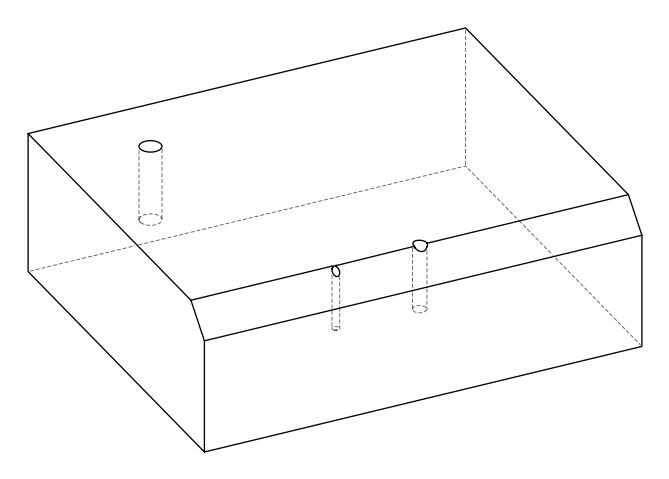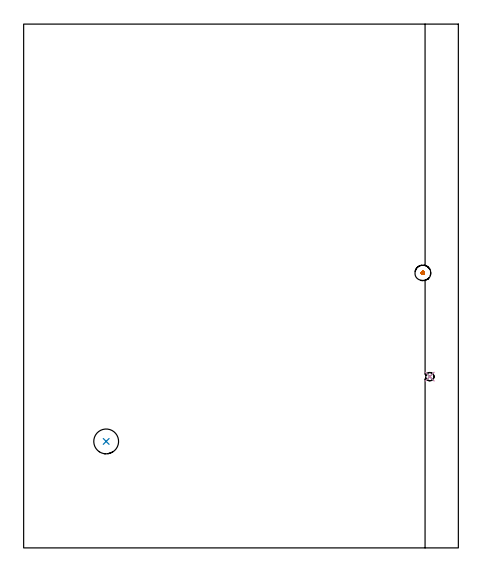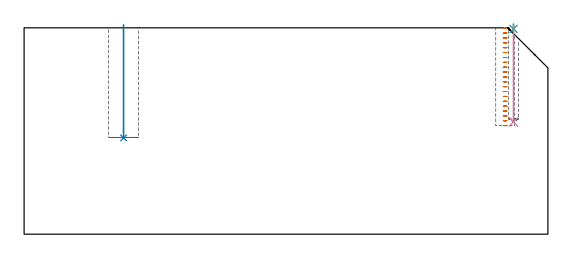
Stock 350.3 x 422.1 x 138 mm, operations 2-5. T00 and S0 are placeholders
(PLAN: 5 operations, 4 tool changes, 35.9 min)
(1 AREA_MILL | FG_CHAMFER_SURFACE | UGT0205_001 | 34.26 min | 151602 mm3)
(2 MILL_BLIND_HOLE_FROM_SOLID_MATERIAL | STEP1POCKET | NXT0201_010 | Spiral | 1.05 min | 8049 mm3)
(3 INDEXABLE_INSERT_DRILL_BLIND_HOLE_FROM_SOLID | STEP1POCKET_1 | NXT0302_011 | 0.3 min | 23016 mm3)
(4 SPOT_DRILL | STEP1POCKET_2 | NXT0321_9005460120000 | 0.03 min | 0 mm3)
(5 DRILL_BLIND_HOLE_INTO_CENTER | STEP1POCKET_2 | UGT0301_462 | 0.26 min | 2013 mm3)
(TOOL UGT0205_001 | Chamfer Mill 20 x 3 x 45 deg. | D20 FL50 Z2)
(TOOL NXT0201_010 | ENDMILL 10mm [2P460-1000-NA 1630] | D10 FL30 Z6)
(TOOL NXT0302_011 | Index. Insert Drill 20mm [880-D2000L25-05] | D20 PA176 FL100 Z2)
(TOOL NXT0321_9005460120000 | NC Spot Drill, 142deg, 12mm, Carbide, Uncoated | D12 PA142 FL30 Z2)
(TOOL UGT0301_462 | Carbide Drill 6.7 mm | D6.7 PA118 FL63 Z2)
(OP 2 MILL_BLIND_HOLE_FROM_SOLID_MATERIAL)
G17 G21 G94 G90
T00 M6
G54
G17 G0 G90 X321.7 Y221.6 S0 M3
G43 Z148. H1
Z137.743
G94 G3 X322.33 Y222.27 R0.631 F250.
X321.618 Y222.897 R0.67
X320.403 Y221.518 R1.3
X321.618 Y222.897 R-1.3
X321.01 Y222.208 R0.65
X321.7 Y221.6 R0.65
G0 Z134.486
G3 X322.33 Y222.27 R0.631
X321.618 Y222.897 R0.67
X320.403 Y221.518 R1.3
X321.618 Y222.897 R-1.3
X321.01 Y222.208 R0.65
X321.7 Y221.6 R0.65
G0 Z131.229
G3 X322.33 Y222.27 R0.631
X321.618 Y222.897 R0.67
X320.403 Y221.518 R1.3
X321.618 Y222.897 R-1.3
X321.01 Y222.208 R0.65
X321.7 Y221.6 R0.65
G0 Z127.971
G3 X322.33 Y222.27 R0.631
X321.618 Y222.897 R0.67
X320.403 Y221.518 R1.3
X321.618 Y222.897 R-1.3
X321.01 Y222.208 R0.65
X321.7 Y221.6 R0.65
G0 Z124.714
G3 X322.33 Y222.27 R0.631
X321.618 Y222.897 R0.67
X320.403 Y221.518 R1.3
X321.618 Y222.897 R-1.3
X321.01 Y222.208 R0.65
X321.7 Y221.6 R0.65
G0 Z121.457
G3 X322.33 Y222.27 R0.631
X321.618 Y222.897 R0.67
X320.403 Y221.518 R1.3
X321.618 Y222.897 R-1.3
X321.01 Y222.208 R0.65
X321.7 Y221.6 R0.65
G0 Z118.2
G3 X322.33 Y222.27 R0.631
X321.618 Y222.897 R0.67
X320.403 Y221.518 R1.3
X321.618 Y222.897 R-1.3
X321.01 Y222.208 R0.65
X321.7 Y221.6 R0.65
G0 Z114.943
G3 X322.33 Y222.27 R0.631
X321.618 Y222.897 R0.67
X320.403 Y221.518 R1.3
X321.618 Y222.897 R-1.3
X321.01 Y222.208 R0.65
X321.7 Y221.6 R0.65
G0 Z111.686
G3 X322.33 Y222.27 R0.631
X321.618 Y222.897 R0.67
X320.403 Y221.518 R1.3
X321.618 Y222.897 R-1.3
X321.01 Y222.208 R0.65
X321.7 Y221.6 R0.65
G0 Z108.429
G3 X322.33 Y222.27 R0.631
X321.618 Y222.897 R0.67
X320.403 Y221.518 R1.3
X321.618 Y222.897 R-1.3
X321.01 Y222.208 R0.65
X321.7 Y221.6 R0.65
G0 Z105.171
G3 X322.33 Y222.27 R0.631
X321.618 Y222.897 R0.67
X320.403 Y221.518 R1.3
X321.618 Y222.897 R-1.3
X321.01 Y222.208 R0.65
X321.7 Y221.6 R0.65
G0 Z101.914
G3 X322.33 Y222.27 R0.631
X321.618 Y222.897 R0.67
X320.403 Y221.518 R1.3
X321.618 Y222.897 R-1.3
X321.01 Y222.208 R0.65
X321.7 Y221.6 R0.65
G0 Z98.657
G3 X322.33 Y222.27 R0.631
X321.618 Y222.897 R0.67
X320.403 Y221.518 R1.3
X321.618 Y222.897 R-1.3
X321.01 Y222.208 R0.65
X321.7 Y221.6 R0.65
G0 Z95.4
G3 X322.33 Y222.27 R0.631
X321.618 Y222.897 R0.67
X320.403 Y221.518 R1.3
X321.618 Y222.897 R-1.3
X321.01 Y222.208 R0.65
X321.7 Y221.6 R0.65
G0 Z92.143
G3 X322.33 Y222.27 R0.631
X321.618 Y222.897 R0.67
X320.403 Y221.518 R1.3
X321.618 Y222.897 R-1.3
X321.01 Y222.208 R0.65
X321.7 Y221.6 R0.65
G0 Z88.886
G3 X322.33 Y222.27 R0.631
X321.618 Y222.897 R0.67
X320.403 Y221.518 R1.3
X321.618 Y222.897 R-1.3
X321.01 Y222.208 R0.65
X321.7 Y221.6 R0.65
G0 Z85.629
G3 X322.33 Y222.27 R0.631
X321.618 Y222.897 R0.67
X320.403 Y221.518 R1.3
X321.618 Y222.897 R-1.3
X321.01 Y222.208 R0.65
X321.7 Y221.6 R0.65
G0 Z82.371
G3 X322.33 Y222.27 R0.631
X321.618 Y222.897 R0.67
X320.403 Y221.518 R1.3
X321.618 Y222.897 R-1.3
X321.01 Y222.208 R0.65
X321.7 Y221.6 R0.65
G0 Z79.114
G3 X322.33 Y222.27 R0.631
X321.618 Y222.897 R0.67
X320.403 Y221.518 R1.3
X321.618 Y222.897 R-1.3
X321.01 Y222.208 R0.65
X321.7 Y221.6 R0.65
G0 Z75.857
G3 X322.33 Y222.27 R0.631
X321.618 Y222.897 R0.67
X320.403 Y221.518 R1.3
X321.618 Y222.897 R-1.3
X321.01 Y222.208 R0.65
X321.7 Y221.6 R0.65
G0 Z72.6
G3 X322.33 Y222.27 R0.631
X321.618 Y222.897 R0.67
X320.403 Y221.518 R1.3
X321.618 Y222.897 R-1.3
X321.01 Y222.208 R0.65
X321.7 Y221.6 R0.65
G0 Z148.
M5
M2
(OP 3 INDEXABLE_INSERT_DRILL_BLIND_HOLE_FROM_SOLID)
G17 G21 G94 G90
T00 M6
G54
G17 G0 G90 X66.5 Y85.8 S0 M3
G43 Z148. H1
G94 G81 G98 Z64.4 F250. R140.
G80
M5
M2
(OP 4 SPOT_DRILL)
G17 G21 G94 G90
T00 M6
G54
G17 G0 G90 X327.3 Y138. S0 M3
G43 Z148. H0
G94 G81 G98 Z137.262 F250. R140.55
G80
M5
M2
(OP 5 DRILL_BLIND_HOLE_INTO_CENTER)
G17 G21 G94 G90
T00 M6
G54
G17 G0 G90 X327.3 Y138. S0 M3
G43 Z148. H0
G94 G81 G98 Z75.1 F250. R139.55
G80
M5
M2
